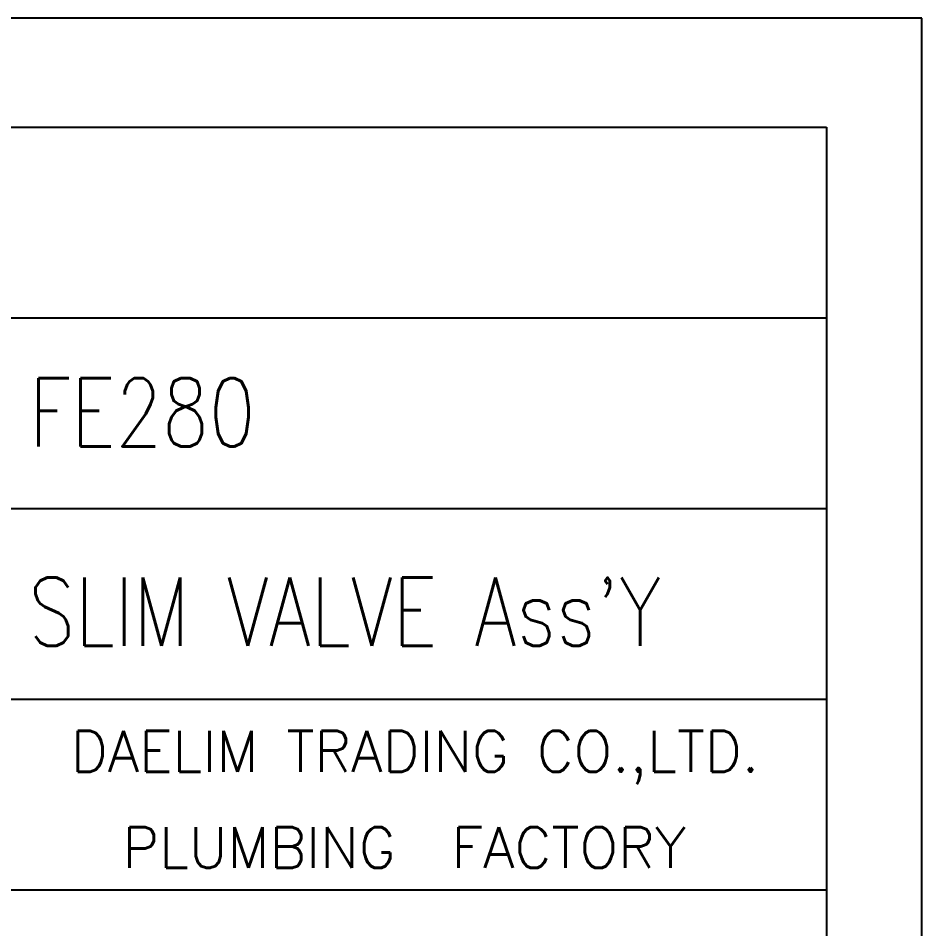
# Model space of a CAD drawing. Extents: x -4001 to -3791, y -4337 to -4040.
# Drawn here: x -3857.7 to -3791.4, y -4106.5 to -4039.7 of the extents above; entities that cross this region are included whole.
import ezdxf
from ezdxf.enums import TextEntityAlignment as Align

# ---------------------------------------------------------------- set-up
doc = ezdxf.new("R2010")
doc.units = 0
doc.header["$LTSCALE"] = 7
doc.layers.get('0').update_dxf_attribs({"color": 2, "linetype": 'CONTINUOUS'})
doc.layers.add('D', color=2, linetype='CONTINUOUS')
doc.layers.add('TXT', color=4, linetype='CONTINUOUS')
doc.styles.add('GHS', font='ROMANS.shx', dxfattribs={"bigfont": 'GHS.shx'})

# ---------------------------------------------------------------- blocks, each defined once
blk = doc.blocks.new('BORDER')
for p, q in [((1, 1), (0, 1)), ((1, 0), (1, 1))]:
    blk.add_line(p, q)

msp = doc.modelspace()

# ---------------------------------------------------------------- linework, layer by layer
at = {"color": 7}
for p, q in [((-3879.37607, -4061.66748), (-3798.37607, -4061.66748)), ((-3879.37607, -4075.66748), (-3798.37607, -4075.66748)), ((-3879.37607, -4089.66748), (-3798.37607, -4089.66748)), ((-3879.37607, -4103.66748), (-3798.37607, -4103.66748))]:
    msp.add_line(p, q, dxfattribs=at)
at = {"layer": 'TXT'}
for p, q in [((-3974.37607, -4047.66748), (-3798.37607, -4047.66748)), ((-3798.37607, -4047.66748), (-3798.37607, -4328.66748))]:
    msp.add_line(p, q, dxfattribs=at)

# ---------------------------------------------------------------- block references
at = {"xscale": 210, "yscale": 297, "zscale": 210}
msp.add_blockref('BORDER', (-4001.37607, -4336.66748), dxfattribs=at)

# ---------------------------------------------------------------- texts
at = {"color": 7, "linetype": 'Continuous', "style": 'GHS'}
msp.add_text('PLUMBING  FACTORY', height=3, dxfattribs=at).set_placement((-3829.36421, -4100.56188), align=Align.MIDDLE)
at = {"layer": 'D', "style": 'GHS', "width": 0.8}
for s, p in [('FE280', (-3856.91759, -4071.10512)), ("SLIM VALVE Ass'Y", (-3856.9605, -4085.74515))]:
    msp.add_text(s, height=5, dxfattribs=at).set_placement(p)
at = {"layer": 'TXT', "linetype": 'Continuous', "style": 'GHS'}
msp.add_text('DAELIM TRADING CO.,LTD.', height=3, dxfattribs=at).set_placement((-3828.57185, -4093.95391), align=Align.MIDDLE)

doc.saveas('drawing.dxf')
